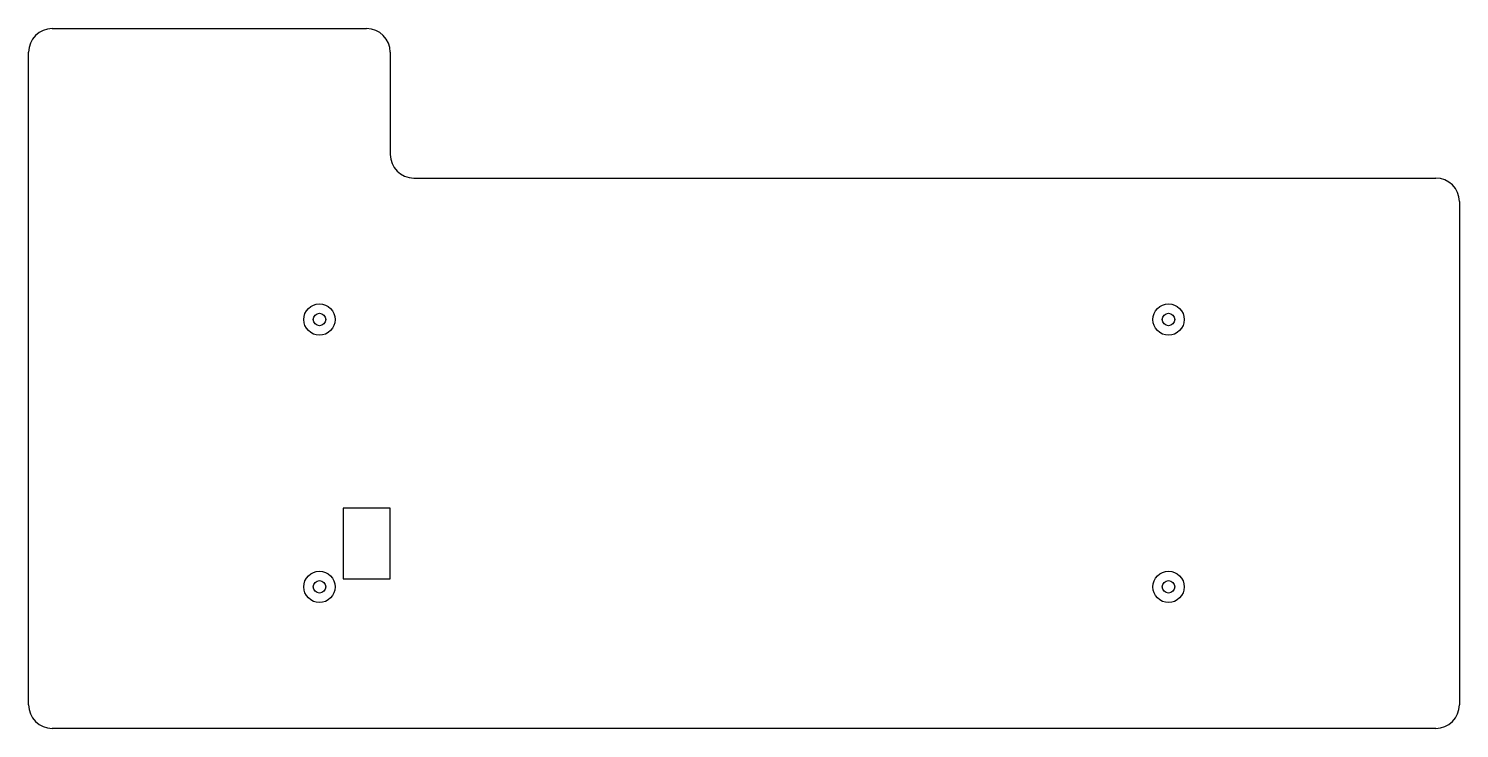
# Model space of a CAD drawing. Header units: millimetres. Extents: x -10 to 172, y -10 to 80.
import ezdxf

# ---------------------------------------------------------------- set-up
doc = ezdxf.new("R2010")
doc.units = ezdxf.units.MM

msp = doc.modelspace()

# ---------------------------------------------------------------- linework, layer by layer
for p, q in [((-7, 79.5), (33, 79.5)), ((-10, -6.5), (-10, 76.5)), ((36, 76.5), (36, 63.5)), ((39, 60.5), (169, 60.5)), ((172, 57.5), (172, -6.5)), ((36, 18.5), (30, 18.5)), ((30, 18.5), (30, 9.5)), ((36, 9.5), (36, 18.5)), ((30, 9.5), (36, 9.5)), ((169, -9.5), (-7, -9.5))]:
    msp.add_line(p, q)
for centre, radius in [((27, 42.5), 2), ((135, 42.5), 2), ((27, 42.5), 0.8), ((135, 42.5), 0.8), ((27, 8.5), 2), ((27, 8.5), 0.8), ((135, 8.5), 2), ((135, 8.5), 0.8)]:
    msp.add_circle(centre, radius)
for centre, start, end in [((-7, 76.5), 90, 180), ((33, 76.5), 0, 90), ((39, 63.5), 180, 270), ((169, 57.5), 0, 90), ((-7, -6.5), 180, 270), ((169, -6.5), 270, 0)]:
    msp.add_arc(centre, 3, start, end)

doc.saveas('drawing.dxf')
